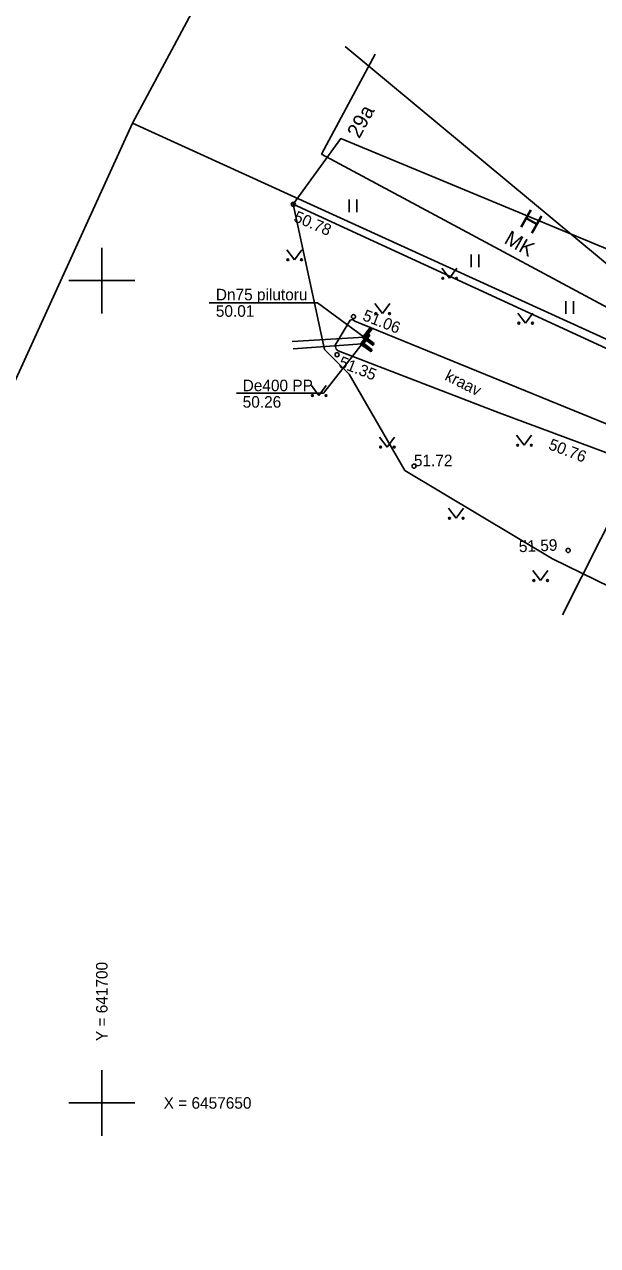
# Model space of a CAD drawing. Extents: x 641582 to 642356, y 6457370 to 6458132.
# Drawn here: x 641695.3 to 641730.1, y 6457641.3 to 6457715.6 of the extents above; entities that cross this region are included whole.
import ezdxf

# ---------------------------------------------------------------- set-up
doc = ezdxf.new("R2010")
doc.units = 0
for name, color, linetype in [('AED', 7, 'Continuous'), ('DTRASS', 7, 'Continuous'), ('HALJASTUS', 7, 'Continuous'), ('HOONE', 7, 'Continuous'), ('KORGUS-EH2000', 7, 'Continuous'), ('MOOTPIIR', 7, 'Continuous'), ('PIIR', 7, 'Continuous'), ('SKTRASS', 7, 'Continuous'), ('TRUUP', 7, 'Continuous'), ('VEEKOGU', 7, 'Continuous'), ('VORK', 7, 'Continuous'), ('VTRASS', 7, 'Continuous')]:
    doc.layers.add(name, color=color, linetype=linetype)

msp = doc.modelspace()

# ---------------------------------------------------------------- linework, layer by layer
at = {"layer": 'AED'}
msp.add_lwpolyline([(641803.924, 6457662.57), (641797.788, 6457665.373), (641764.879, 6457680.303), (641742.407, 6457690.473), (641737.051, 6457692.939), (641711.639, 6457704.643)], dxfattribs=at)
at = {"layer": 'DTRASS'}
msp.add_line((641711.578, 6457696.288), (641715.947, 6457696.557), dxfattribs=at)
msp.add_lwpolyline([(641706.534, 6457698.651), (641713.114, 6457698.651), (641715.947, 6457696.557)], dxfattribs=at)
at = {"layer": 'HALJASTUS'}
for p, q in [((641715.035, 6457704.926), (641715.035, 6457704.165)), ((641715.49, 6457704.926), (641715.49, 6457704.165)), ((641711.243, 6457701.874), (641711.706, 6457701.267)), ((641711.706, 6457701.267), (641712.152, 6457701.874)), ((641722.457, 6457701.579), (641722.457, 6457700.818)), ((641722.912, 6457701.579), (641722.912, 6457700.818)), ((641720.666, 6457700.746), (641721.129, 6457700.139)), ((641721.129, 6457700.139), (641721.575, 6457700.746)), ((641728.205, 6457698.741), (641728.205, 6457697.98)), ((641728.66, 6457698.741), (641728.66, 6457697.98)), ((641716.591, 6457698.599), (641717.054, 6457697.993)), ((641717.054, 6457697.993), (641717.5, 6457698.599)), ((641725.286, 6457698.017), (641725.75, 6457697.41)), ((641725.75, 6457697.41), (641726.195, 6457698.017)), ((641712.735, 6457693.615), (641713.198, 6457693.008)), ((641713.198, 6457693.008), (641713.644, 6457693.615)), ((641725.214, 6457690.595), (641725.677, 6457689.989)), ((641725.677, 6457689.989), (641726.123, 6457690.595)), ((641716.882, 6457690.486), (641717.345, 6457689.879)), ((641717.345, 6457689.879), (641717.791, 6457690.486)), ((641721.066, 6457686.157), (641721.529, 6457685.55)), ((641721.529, 6457685.55), (641721.975, 6457686.157)), ((641726.196, 6457682.373), (641726.659, 6457681.766)), ((641726.659, 6457681.766), (641727.105, 6457682.373))]:
    msp.add_line(p, q, dxfattribs=at)
for centre in [(641711.305, 6457701.267), (641712.134, 6457701.267), (641720.728, 6457700.139), (641721.557, 6457700.139), (641716.653, 6457697.993), (641717.482, 6457697.993), (641725.349, 6457697.41), (641726.177, 6457697.41), (641712.797, 6457693.008), (641713.626, 6457693.008), (641716.944, 6457689.879), (641717.773, 6457689.879), (641725.276, 6457689.989), (641726.105, 6457689.989), (641721.128, 6457685.55), (641721.957, 6457685.55), (641726.258, 6457681.766), (641727.087, 6457681.766)]:
    msp.add_circle(centre, 0.055, dxfattribs=at)
at = {"layer": 'HOONE'}
msp.add_lwpolyline([(641716.621, 6457713.759), (641713.361, 6457707.696), (641737.966, 6457694.466), (641741.57, 6457701.17)], dxfattribs=at)
at = {"layer": 'KORGUS-EH2000'}
for centre in [(641711.639, 6457704.643), (641715.295, 6457697.812), (641714.299, 6457695.492), (641718.97, 6457688.716), (641728.343, 6457683.593)]:
    msp.add_circle(centre, 0.125, dxfattribs=at)
at = {"layer": 'MOOTPIIR'}
msp.add_lwpolyline([(641800.783, 6457669.12), (641786.448, 6457678.507), (641745.846, 6457698.663), (641739.917, 6457698.096), (641714.521, 6457708.631), (641711.639, 6457704.643), (641713.539, 6457695.807), (641715.03, 6457694.315), (641718.414, 6457688.458), (641727.4, 6457683.073), (641746.683, 6457673.65), (641757.343, 6457664.991), (641761.272, 6457659.97), (641775.206, 6457657.205), (641788.522, 6457649.129), (641795.616, 6457641.779)], dxfattribs=at)
at = {"layer": 'PIIR'}
msp.add_lwpolyline([(641698.55, 6457794), (641686.43, 6457773.17), (641674.73, 6457752.91), (641660.9, 6457728.08), (641647.25, 6457688.95), (641640.58, 6457671.98), (641636.52, 6457669.17), (641619.98, 6457632.08), (641605.41, 6457599.38), (641608.86, 6457598.36), (641595.03, 6457560.84), (641582.31, 6457504.46), (641613.05, 6457495.46), (641620.52, 6457520.65), (641627.22, 6457533.61), (641635.55, 6457555.21), (641657.78, 6457612.84), (641701.87, 6457709.57), (641730.85, 6457763.66), (641752.29, 6457754.45), (641753.54, 6457758.3), (641758.58, 6457774.07), (641766.77, 6457795.23)], dxfattribs=at)
for points in [[(641701.87, 6457709.57), (641740.67, 6457691.87), (641759.61, 6457727.13), (641772.97, 6457748.58), (641753.54, 6457758.3), (641752.29, 6457754.45), (641730.85, 6457763.66)], [(641856.59, 6457533.19), (641813.22, 6457461.94), (641807.73, 6457460.65), (641794.23, 6457469.06), (641785.84, 6457467.1), (641778.8, 6457455.84), (641764.24, 6457464.97), (641751.17, 6457473.33), (641744.22, 6457462.14), (641649.3, 6457520.04), (641663.46, 6457540.05), (641670, 6457549.59), (641690.04, 6457604.43), (641657.78, 6457612.84), (641701.87, 6457709.57), (641740.67, 6457691.87), (641802.93, 6457663.78), (641804.25, 6457663.07), (641809.19, 6457600.01), (641843.01, 6457579.11), (641847.44, 6457582.97), (641874.21, 6457560.75)]]:
    msp.add_lwpolyline(points, close=True, dxfattribs=at)
at = {"layer": 'SKTRASS'}
for p, q in [((641716.183, 6457696.767), (641715.724, 6457696.139)), ((641716.24, 6457696.725), (641715.823, 6457696.154)), ((641716.168, 6457696.505), (641715.886, 6457696.361)), ((641716.201, 6457696.55), (641715.919, 6457696.406)), ((641716.298, 6457696.683), (641715.922, 6457696.169)), ((641716.233, 6457696.595), (641715.952, 6457696.451)), ((641716.266, 6457696.64), (641715.985, 6457696.496)), ((641716.297, 6457696.683), (641716.017, 6457696.54)), ((641716.274, 6457696.7), (641716.05, 6457696.585)), ((641716.252, 6457696.716), (641716.083, 6457696.63)), ((641716.229, 6457696.733), (641716.116, 6457696.675)), ((641716.207, 6457696.749), (641716.148, 6457696.72)), ((641716.298, 6457696.683), (641716.183, 6457696.767)), ((641711.624, 6457695.86), (641715.823, 6457696.154)), ((641716.004, 6457696.281), (641715.724, 6457696.138)), ((641715.724, 6457696.139), (641716.352, 6457695.679)), ((641715.971, 6457696.236), (641715.747, 6457696.121)), ((641716.037, 6457696.326), (641715.755, 6457696.182)), ((641715.938, 6457696.191), (641715.77, 6457696.105)), ((641716.069, 6457696.37), (641715.788, 6457696.226)), ((641715.934, 6457696.161), (641715.792, 6457696.088)), ((641715.957, 6457696.144), (641715.815, 6457696.072)), ((641716.102, 6457696.415), (641715.821, 6457696.271)), ((641715.823, 6457696.154), (641716.394, 6457695.737)), ((641715.979, 6457696.128), (641715.837, 6457696.055)), ((641716.135, 6457696.46), (641715.853, 6457696.316)), ((641716.002, 6457696.111), (641715.86, 6457696.039)), ((641716.025, 6457696.095), (641715.883, 6457696.022)), ((641716.047, 6457696.078), (641715.905, 6457696.006)), ((641715.922, 6457696.169), (641716.436, 6457695.794)), ((641716.07, 6457696.062), (641715.928, 6457695.989)), ((641716.092, 6457696.045), (641715.95, 6457695.973)), ((641716.115, 6457696.029), (641715.973, 6457695.956)), ((641716.138, 6457696.012), (641715.996, 6457695.94)), ((641716.16, 6457695.996), (641716.018, 6457695.923)), ((641716.183, 6457695.979), (641716.041, 6457695.907)), ((641716.205, 6457695.963), (641716.063, 6457695.89)), ((641716.228, 6457695.946), (641716.086, 6457695.874)), ((641716.251, 6457695.93), (641716.109, 6457695.857)), ((641716.273, 6457695.913), (641716.131, 6457695.84)), ((641716.296, 6457695.897), (641716.154, 6457695.824)), ((641716.318, 6457695.88), (641716.176, 6457695.807)), ((641716.341, 6457695.864), (641716.199, 6457695.791)), ((641716.364, 6457695.847), (641716.222, 6457695.774)), ((641716.386, 6457695.83), (641716.244, 6457695.758)), ((641716.409, 6457695.814), (641716.267, 6457695.741)), ((641716.431, 6457695.797), (641716.289, 6457695.725)), ((641716.41, 6457695.758), (641716.312, 6457695.708)), ((641716.436, 6457695.794), (641716.352, 6457695.679)), ((641716.377, 6457695.713), (641716.335, 6457695.692))]:
    msp.add_line(p, q, dxfattribs=at)
for points in [[(641708.193, 6457693.148), (641713.471, 6457693.148), (641715.823, 6457696.154)], [(641727.99, 6457679.683), (641732.666, 6457688.926)]]:
    msp.add_lwpolyline(points, dxfattribs=at)
at = {"layer": 'TRUUP'}
for p, q in [((641716.321, 6457697.161), (641715.847, 6457696.544)), ((641715.847, 6457696.544), (641716.464, 6457696.07)), ((641716.131, 6457696.679), (641715.848, 6457696.543)), ((641716.097, 6457696.635), (641715.87, 6457696.526)), ((641716.165, 6457696.724), (641715.88, 6457696.586)), ((641716.063, 6457696.591), (641715.892, 6457696.509)), ((641716.199, 6457696.768), (641715.914, 6457696.63)), ((641716.058, 6457696.561), (641715.915, 6457696.492)), ((641716.081, 6457696.544), (641715.937, 6457696.475)), ((641716.378, 6457697.118), (641715.947, 6457696.557)), ((641716.232, 6457696.812), (641715.947, 6457696.674)), ((641715.947, 6457696.557), (641716.508, 6457696.126)), ((641716.103, 6457696.527), (641715.959, 6457696.458)), ((641716.266, 6457696.856), (641715.981, 6457696.718)), ((641716.125, 6457696.51), (641715.981, 6457696.441)), ((641716.147, 6457696.493), (641716.003, 6457696.424)), ((641716.3, 6457696.9), (641716.015, 6457696.762)), ((641716.434, 6457697.074), (641716.047, 6457696.57)), ((641716.047, 6457696.57), (641716.551, 6457696.183)), ((641716.334, 6457696.944), (641716.049, 6457696.806)), ((641716.368, 6457696.988), (641716.083, 6457696.851)), ((641716.402, 6457697.032), (641716.117, 6457696.895)), ((641716.433, 6457697.075), (641716.15, 6457696.939)), ((641716.411, 6457697.092), (641716.184, 6457696.983)), ((641716.389, 6457697.109), (641716.218, 6457697.027)), ((641716.367, 6457697.126), (641716.252, 6457697.071)), ((641716.345, 6457697.143), (641716.286, 6457697.115)), ((641716.434, 6457697.074), (641716.321, 6457697.161)), ((641716.169, 6457696.476), (641716.026, 6457696.407)), ((641716.192, 6457696.459), (641716.048, 6457696.39)), ((641716.214, 6457696.442), (641716.07, 6457696.373)), ((641716.236, 6457696.425), (641716.092, 6457696.356)), ((641716.258, 6457696.408), (641716.115, 6457696.339)), ((641716.28, 6457696.391), (641716.137, 6457696.322)), ((641716.303, 6457696.374), (641716.159, 6457696.304)), ((641716.325, 6457696.357), (641716.181, 6457696.287)), ((641716.347, 6457696.34), (641716.203, 6457696.27)), ((641716.369, 6457696.323), (641716.226, 6457696.253)), ((641716.391, 6457696.306), (641716.248, 6457696.236)), ((641716.414, 6457696.288), (641716.27, 6457696.219)), ((641716.436, 6457696.271), (641716.292, 6457696.202)), ((641716.458, 6457696.254), (641716.314, 6457696.185)), ((641716.48, 6457696.237), (641716.337, 6457696.168)), ((641716.502, 6457696.22), (641716.359, 6457696.151)), ((641716.525, 6457696.203), (641716.381, 6457696.134)), ((641716.547, 6457696.186), (641716.403, 6457696.117)), ((641716.524, 6457696.147), (641716.425, 6457696.1)), ((641716.49, 6457696.103), (641716.448, 6457696.083)), ((641716.551, 6457696.183), (641716.464, 6457696.07))]:
    msp.add_line(p, q, dxfattribs=at)
at = {"layer": 'VEEKOGU'}
msp.add_lwpolyline([(641732.145, 6457690.686), (641715.388, 6457697.53), (641715.245, 6457697.631), (641715.099, 6457697.592), (641714.187, 6457696.077), (641714.236, 6457695.832), (641714.368, 6457695.731), (641724.153, 6457691.955), (641731.497, 6457689.214)], dxfattribs=at)
at = {"layer": 'VORK'}
for p, q in [((641700, 6457702), (641700, 6457698)), ((641698, 6457700), (641702, 6457700)), ((641700, 6457652), (641700, 6457648)), ((641698, 6457650), (641702, 6457650))]:
    msp.add_line(p, q, dxfattribs=at)
at = {"layer": 'VTRASS'}
msp.add_lwpolyline([(641714.8, 6457714.232), (641732.998, 6457699.098)], dxfattribs=at)

# ---------------------------------------------------------------- texts
at = {"layer": 'DTRASS'}
for s, p in [('Dn75 pilutoru', (641706.931, 6457698.801)), ('50.01', (641706.931, 6457697.801))]:
    msp.add_text(s, height=0.7, dxfattribs=at).set_placement(p)
at = {"layer": 'HOONE'}
for s, height, rotation, p in [('29a', 0.9, 61.65973, (641715.649, 6457708.589)), ('H', 1.2, 330.49862, (641725.306, 6457703.354)), ('MK', 0.9, 330.49862, (641724.393, 6457702.306))]:
    msp.add_text(s, height=height, rotation=rotation, dxfattribs=at).set_placement(p)
at = {"layer": 'KORGUS-EH2000'}
for s, rotation, p in [('50.78', 336.92959, (641711.607, 6457703.624)), (' 51.06', 338.63457, (641715.552, 6457697.708)), (' 51.35', 338.54448, (641714.097, 6457694.868)), (' 50.76', 339.00232, (641726.852, 6457689.858)), (' 51.59', 2.52787, (641725.102, 6457683.472))]:
    msp.add_text(s, height=0.7, rotation=rotation, dxfattribs=at).set_placement(p)
msp.add_text('51.72', height=0.7, dxfattribs=at).set_placement((641718.97, 6457688.716))
at = {"layer": 'SKTRASS'}
for s, p in [('De400 PP', (641708.562, 6457693.275)), ('50.26', (641708.562, 6457692.275))]:
    msp.add_text(s, height=0.7, dxfattribs=at).set_placement(p)
at = {"layer": 'VEEKOGU'}
msp.add_text('kraav', height=0.7, rotation=333.46117, dxfattribs=at).set_placement((641720.794, 6457693.984))
at = {"layer": 'VORK'}
msp.add_text(' Y = 641700', height=0.7, rotation=90, dxfattribs=at).set_placement((641700.35, 6457653.5))
msp.add_text(' X = 6457650', height=0.7, dxfattribs=at).set_placement((641703.5, 6457649.65))

doc.saveas('drawing.dxf')
